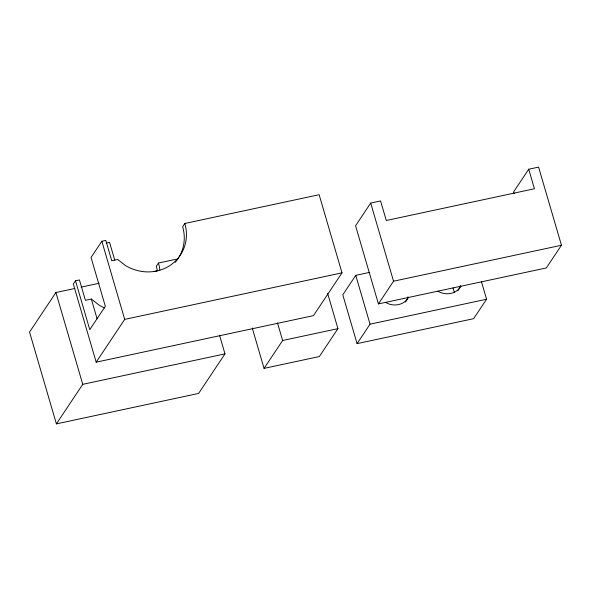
<?xml version="1.0" encoding="UTF-8"?>
<svg xmlns="http://www.w3.org/2000/svg" width="591" height="591" viewBox="0 0 591 591"><rect width="100%" height="100%" fill="white"/><g stroke="black" fill="none" stroke-linecap="round" stroke-linejoin="round"><path stroke-width="0.89" d="M74.813 288.474L55.909 292.523L29.55 332.076L56.396 423.88L198.62 393.429L224.979 353.876L219.564 335.333M104.806 308A42.02 39.028 33.7 0 1 99.089 305.096L91.317 299.031L85.392 300.294L79.445 279.949L75.493 280.791L73.328 284.035L96.178 362.172L313.466 315.638L341.99 272.85L319.14 194.712L184.82 223.479L182.656 226.715A42.02 39.028 33.7 0 1 179.162 256.819M184.82 223.479A42.02 39.028 33.7 0 1 170.984 264.79A42.02 39.028 33.7 0 1 125.455 265.544L117.683 259.479L111.751 260.749L105.804 240.397L101.851 241.239L91.051 257.454L105.331 306.286L89.773 329.63L75.493 280.791M177.396 258.969L158.454 263.025L156.297 266.268A42.02 39.028 33.7 0 1 157.302 270.567M96.178 362.172L124.701 319.376L341.99 272.85M56.396 423.88L82.755 384.327L224.979 353.876M528.723 169.233L534.434 188.765L386.285 220.495L380.574 200.955L370.697 203.075L355.575 225.769L378.425 303.9L546.328 267.945L561.45 245.25L538.6 167.12L528.723 169.233L513.601 191.927L514.096 193.626M252.239 327.99L264.051 368.378L282.631 340.497L337.941 328.655L327.673 293.535M369.803 272.34L355.76 275.354L342.795 294.806L357.075 343.637L473.62 318.682L486.585 299.231L481.48 281.789M337.941 328.655L319.362 356.536L264.051 368.378M378.425 303.9L393.547 281.205L561.45 245.25M357.075 343.637L370.04 324.186L486.585 299.231M106.181 243.093L109.571 242.369L114.743 260.062M81.115 287.123L99.118 283.266M154.029 271.513L157.627 270.737M453.046 287.95L454.309 292.257M370.697 203.075L393.547 281.205M355.76 275.354L370.04 324.186M277.497 322.937L282.631 340.497M101.851 241.239L124.701 319.376M91.317 299.031L97.123 318.881M55.909 292.523L82.755 384.327M178.726 257.543A42.02 39.028 33.7 0 1 175.165 262.338M158.454 263.025A42.02 39.028 33.7 0 1 159.836 269.947M460.914 286.221A17.331 16.097 33.7 0 1 437.865 291.156M408.566 297.428A17.331 16.097 33.7 0 1 385.524 302.363M408.019 296.778A17.331 16.097 33.7 0 1 405.47 302.067M460.367 285.571A17.331 16.097 33.7 0 1 457.818 290.861"/></g></svg>
